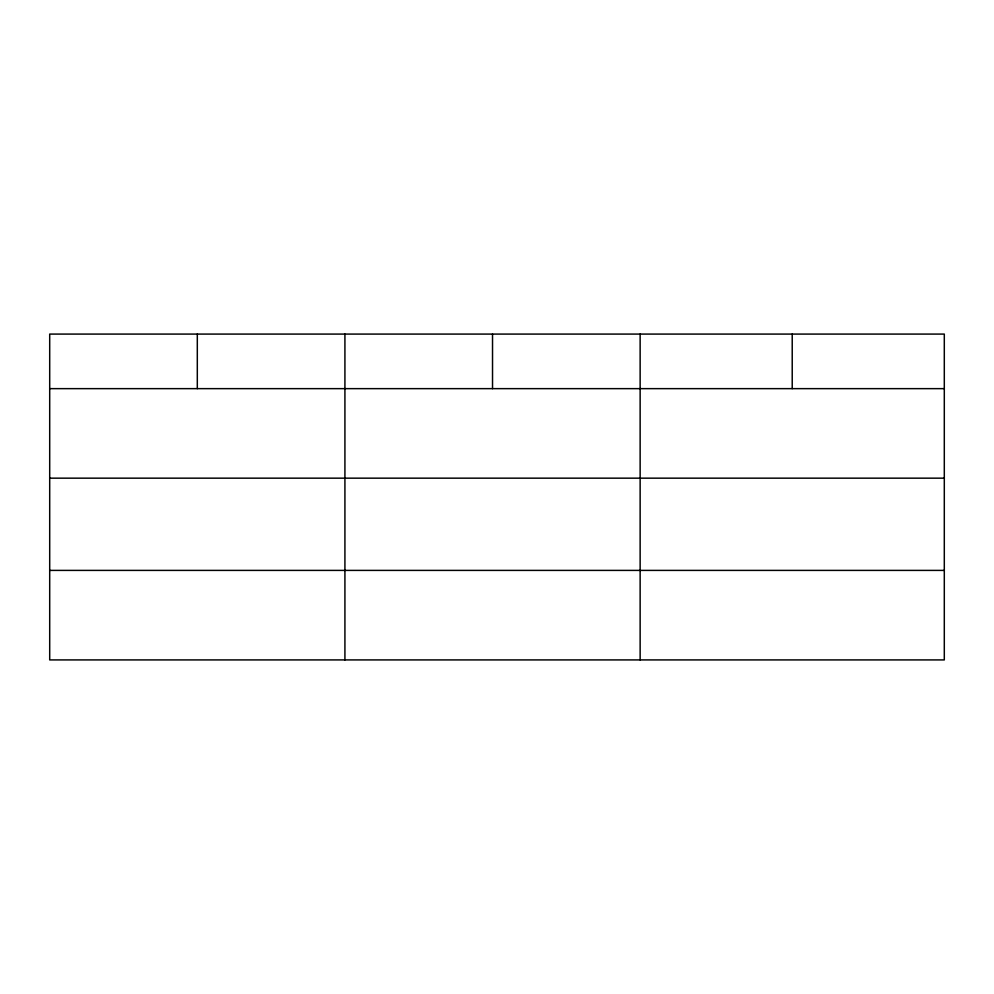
<?xml version="1.0" encoding="UTF-8"?>
<svg xmlns="http://www.w3.org/2000/svg" width="994" height="994" viewBox="0 0 994 994"><rect width="100%" height="100%" fill="white"/><g stroke="black" fill="none" stroke-linecap="round" stroke-linejoin="round"><path stroke-width="1.49" d="M944.3 478.164L944.3 334.083L49.7 334.083L49.7 659.917L944.3 659.917L944.3 478.164L49.7 478.164M49.7 388.642L944.3 388.642M49.7 570.394L944.3 570.394M792.218 334.083L792.218 388.642M640.136 334.083L640.136 659.917M492.527 334.083L492.527 388.642M344.918 334.083L344.918 659.917M197.309 334.083L197.309 388.642"/></g></svg>
